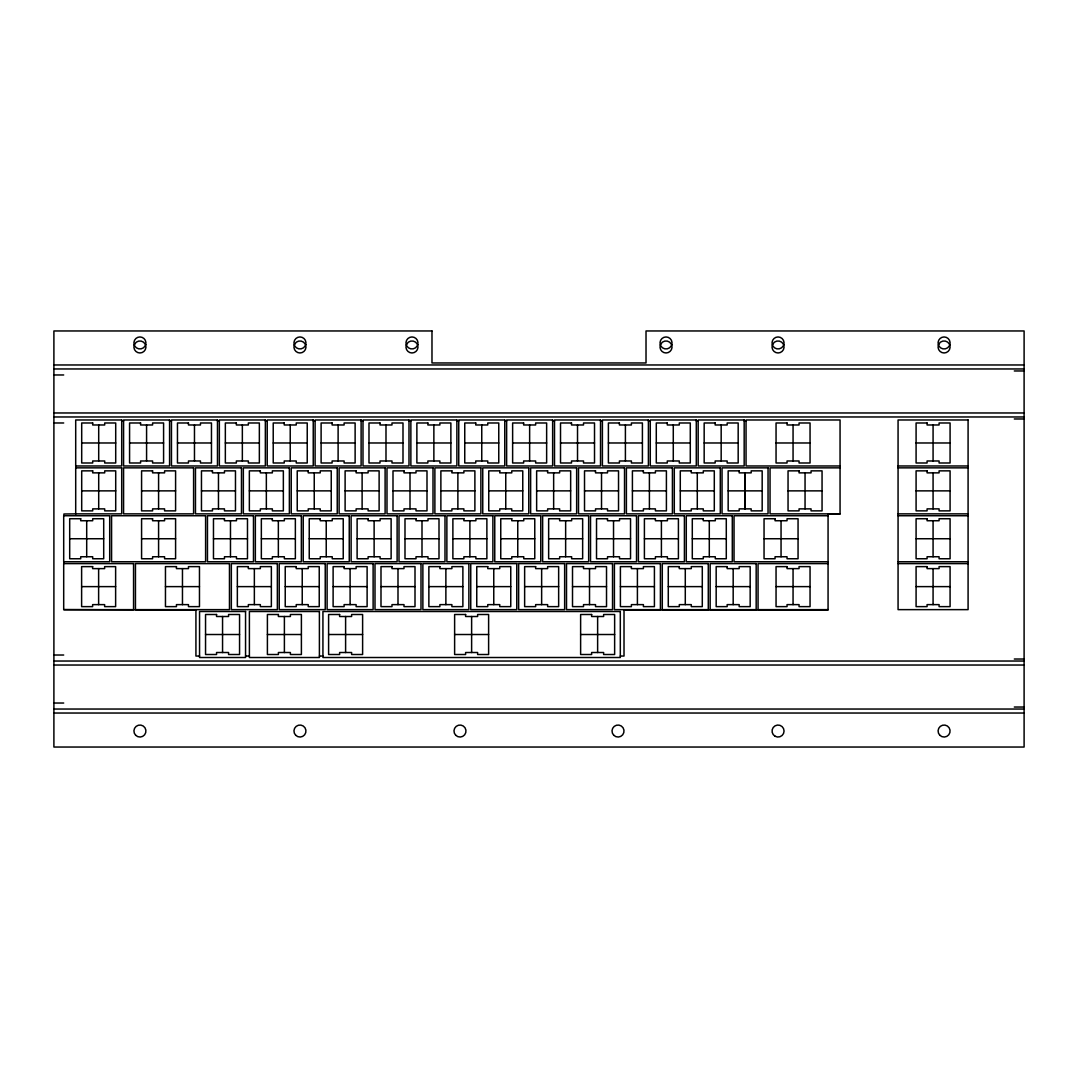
<?xml version="1.0" encoding="UTF-8"?>
<svg xmlns="http://www.w3.org/2000/svg" width="1078" height="1078" viewBox="0 0 1078 1078"><rect width="100%" height="100%" fill="white"/><g stroke="black" fill="none" stroke-linecap="round" stroke-linejoin="round"><path stroke-width="1.5" d="M53.9 364.97L1024.1 364.97M53.9 368.959L1024.1 368.959M1014.304 370.967L1024.1 370.967M53.9 374.969L63.696 374.969M53.9 412.968L1024.1 412.968M53.9 416.97L1024.1 416.97M1014.304 418.978L1024.1 418.978M121.706 420.972L123.579 420.972M169.583 420.972L171.456 420.972M217.473 420.972L219.346 420.972M265.35 420.972L267.223 420.972M313.24 420.972L315.099 420.972M361.117 420.972L362.99 420.972M408.993 420.972L410.866 420.972M456.883 420.972L458.756 420.972M504.76 420.972L506.633 420.972M552.637 420.972L554.51 420.972M600.527 420.972L602.4 420.972M648.404 420.972L650.277 420.972M696.294 420.972L698.167 420.972M744.17 420.972L746.043 420.972M53.9 422.98L63.696 422.98M81.699 442.977L115.71 442.977M129.576 442.977L163.587 442.977M177.466 442.977L211.463 442.977M225.342 442.977L259.353 442.977M273.219 442.977L307.23 442.977M321.109 442.977L355.12 442.977M368.986 442.977L402.997 442.977M416.876 442.977L450.873 442.977M464.753 442.977L498.764 442.977M512.629 442.977L546.64 442.977M560.52 442.977L594.517 442.977M608.396 442.977L642.407 442.977M656.286 442.977L690.284 442.977M704.163 442.977L738.174 442.977M776.052 442.977L810.05 442.977M916.084 442.977L950.082 442.977M840.058 465.979L746.043 465.979L746.043 419.975L840.058 419.975L840.058 514.004L828.066 514.004L828.066 610.027L624.014 610.027L624.014 656.044L620.308 656.044M898.068 465.979L968.084 465.979M840.058 467.852L770.042 467.852L770.042 513.869L840.058 513.869M898.068 467.852L968.084 467.852M81.699 490.867L115.71 490.867M141.582 490.867L175.593 490.867M201.465 490.867L235.476 490.867M249.355 490.867L283.352 490.867M297.232 490.867L331.242 490.867M345.108 490.867L379.119 490.867M392.998 490.867L426.996 490.867M440.875 490.867L474.886 490.867M488.752 490.867L522.763 490.867M536.642 490.867L570.653 490.867M584.519 490.867L618.529 490.867M632.409 490.867L666.406 490.867M680.285 490.867L714.296 490.867M728.162 490.867L762.173 490.867M788.045 490.867L822.056 490.867M916.084 490.867L950.082 490.867M898.068 513.869L968.084 513.869M828.066 515.742L734.037 515.742L734.037 561.746L828.066 561.746M898.068 515.742L968.084 515.742M69.693 538.744L103.704 538.744M141.582 538.744L175.593 538.744M213.471 538.744L247.482 538.744M261.348 538.744L295.359 538.744M309.238 538.744L343.235 538.744M357.114 538.744L391.125 538.744M404.991 538.744L439.002 538.744M452.881 538.744L486.879 538.744M500.758 538.744L534.769 538.744M548.648 538.744L582.646 538.744M596.525 538.744L630.536 538.744M644.401 538.744L678.412 538.744M692.292 538.744L726.289 538.744M764.046 538.744L798.057 538.744M916.084 538.744L950.082 538.744M898.068 561.746L968.084 561.746M828.066 563.619L758.05 563.619L758.05 609.636L828.066 609.636M898.068 563.619L968.084 563.619M81.618 586.621L115.629 586.621M165.46 586.621L199.47 586.621M237.349 586.621L271.36 586.621M285.225 586.621L319.236 586.621M333.115 586.621L367.113 586.621M380.992 586.621L415.003 586.621M428.869 586.621L462.88 586.621M476.759 586.621L510.756 586.621M524.636 586.621L558.647 586.621M572.512 586.621L606.523 586.621M620.402 586.621L654.413 586.621M668.279 586.621L702.29 586.621M716.169 586.621L750.167 586.621M776.052 586.621L810.05 586.621M916.084 586.621L950.082 586.621M205.548 634.511L239.559 634.511M267.398 634.511L301.395 634.511M328.601 634.511L362.612 634.511M454.62 634.511L488.617 634.511M580.624 634.511L614.635 634.511M53.9 655.02L63.696 655.02M199.551 656.044L195.927 656.044L195.927 610.027L63.898 609.636M245.555 656.044L249.395 656.044M319.398 656.044L322.928 656.044M1014.304 659.022L1024.1 659.022M53.9 661.03L1024.1 661.03M53.9 665.032L1024.1 665.032M53.9 703.031L63.696 703.031M1014.304 707.033L1024.1 707.033M53.9 709.041L1024.1 709.041M53.9 713.03L1024.1 713.03M933.076 424.975L933.076 460.98M933.076 472.865L933.076 508.87M933.076 520.741L933.076 556.747M933.076 568.618L933.076 604.623M805.05 472.865L805.05 508.87M793.058 424.975L793.058 460.98M793.058 568.618L793.058 604.623M781.051 520.741L781.051 556.747M745.167 472.865L745.167 508.87M745.046 472.865L745.046 508.87M733.175 568.618L733.175 604.623M721.169 424.975L721.169 460.98M709.297 520.741L709.297 556.747M697.291 472.865L697.291 508.87M685.285 568.618L685.285 604.623M673.278 424.975L673.278 460.98M661.407 520.741L661.407 556.747M649.401 472.865L649.401 508.87M637.408 568.618L637.408 604.623M625.402 424.975L625.402 460.98M613.53 520.741L613.53 556.747M601.524 472.865L601.524 508.87M597.63 616.508L597.63 652.513M589.518 568.618L589.518 604.623M577.525 424.975L577.525 460.98M565.64 520.741L565.64 556.747M553.647 472.865L553.647 508.87M541.641 568.618L541.641 604.623M529.635 424.975L529.635 460.98M517.763 520.741L517.763 556.747M505.757 472.865L505.757 508.87M493.764 568.618L493.764 604.623M481.758 424.975L481.758 460.98M471.625 616.508L471.625 652.513M469.887 520.741L469.887 556.747M457.88 472.865L457.88 508.87M445.874 568.618L445.874 604.623M433.868 424.975L433.868 460.98M421.997 520.741L421.997 556.747M410.004 472.865L410.004 508.87M397.998 568.618L397.998 604.623M385.991 424.975L385.991 460.98M374.12 520.741L374.12 556.747M362.114 472.865L362.114 508.87M350.107 568.618L350.107 604.623M345.607 616.508L345.607 652.513M338.115 424.975L338.115 460.98M326.23 520.741L326.23 556.747M314.237 472.865L314.237 508.87M302.231 568.618L302.231 604.623M290.225 424.975L290.225 460.98M284.39 616.508L284.39 652.513M278.353 520.741L278.353 556.747M266.347 472.865L266.347 508.87M254.354 568.618L254.354 604.623M242.348 424.975L242.348 460.98M230.476 520.741L230.476 556.747M222.553 616.508L222.553 652.513M218.47 472.865L218.47 508.87M194.471 424.975L194.471 460.98M182.465 568.618L182.465 604.623M158.587 472.851L158.587 508.87M158.587 520.741L158.587 556.747M146.581 424.975L146.581 460.98M98.704 424.975L98.704 460.98M98.704 472.865L98.704 508.87M98.624 568.618L98.624 604.623M86.698 520.741L86.698 556.747M75.905 465.979L75.905 467.852M75.905 513.869L63.898 514.004L63.898 515.742M63.898 561.746L63.898 563.619M134.723 343.963L134.117 345.405A5.996 5.996 0 0 0 139.924 352.964A5.996 5.996 0 0 0 145.719 345.405L145.112 343.963A5.996 5.996 0 0 0 134.723 343.963M145.719 344.515L145.112 345.957A5.996 5.996 0 0 1 134.723 345.957L134.117 344.515A5.996 5.996 0 0 1 139.924 336.956A5.996 5.996 0 0 1 145.719 344.515M294.752 343.963L294.159 345.405A5.996 5.996 0 0 0 299.953 352.964A5.996 5.996 0 0 0 305.748 345.405L305.141 343.963A5.996 5.996 0 0 0 294.752 343.963M305.748 344.515L305.141 345.957A5.996 5.996 0 0 1 294.752 345.957L294.159 344.515A5.996 5.996 0 0 1 299.953 336.956A5.996 5.996 0 0 1 305.748 344.515M406.783 343.963L406.177 345.405A5.996 5.996 0 0 0 411.971 352.964A5.996 5.996 0 0 0 417.765 345.405L417.173 343.963A5.996 5.996 0 0 0 406.783 343.963M417.765 344.515L417.173 345.957A5.996 5.996 0 0 1 406.783 345.957L406.177 344.515A5.996 5.996 0 0 1 411.971 336.956A5.996 5.996 0 0 1 417.765 344.515M660.827 343.963L660.235 345.405A5.996 5.996 0 0 0 666.029 352.964A5.996 5.996 0 0 0 671.823 345.405L671.217 343.963A5.996 5.996 0 0 0 660.827 343.963M671.823 344.515L671.217 345.957A5.996 5.996 0 0 1 660.827 345.957L660.235 344.515A5.996 5.996 0 0 1 666.029 336.956A5.996 5.996 0 0 1 671.823 344.515M772.859 343.963L772.252 345.405A5.996 5.996 0 0 0 778.046 352.964A5.996 5.996 0 0 0 783.841 345.405L783.248 343.963A5.996 5.996 0 0 0 772.859 343.963M783.841 344.515L783.248 345.957A5.996 5.996 0 0 1 772.859 345.957L772.252 344.515A5.996 5.996 0 0 1 778.046 336.956A5.996 5.996 0 0 1 783.841 344.515M938.884 343.963L938.291 345.405A5.996 5.996 0 0 0 944.085 352.964A5.996 5.996 0 0 0 949.88 345.405L949.287 343.963A5.996 5.996 0 0 0 938.884 343.963M949.88 344.515L949.287 345.957A5.996 5.996 0 0 1 938.884 345.957L938.291 344.515A5.996 5.996 0 0 1 944.085 336.956A5.996 5.996 0 0 1 949.88 344.515M431.982 330.959L53.9 330.959L53.9 747.041L1024.1 747.041L1024.1 330.959L646.018 330.959L646.018 362.963L431.982 362.963L431.982 330.959M121.706 419.975L75.703 419.975L75.703 465.979L121.706 465.979L121.706 419.975M169.583 419.975L123.579 419.975L123.579 465.979L169.583 465.979L169.583 419.975M217.473 419.975L171.456 419.975L171.456 465.979L217.473 465.979L217.473 419.975M265.35 419.975L219.346 419.975L219.346 465.979L265.35 465.979L265.35 419.975M313.24 419.975L267.223 419.975L267.223 465.979L313.24 465.979L313.24 419.975M361.117 419.975L315.099 419.975L315.099 465.979L361.117 465.979L361.117 419.975M408.993 419.975L362.99 419.975L362.99 465.979L408.993 465.979L408.993 419.975M456.883 419.975L410.866 419.975L410.866 465.979L456.883 465.979L456.883 419.975M504.76 419.975L458.756 419.975L458.756 465.979L504.76 465.979L504.76 419.975M552.637 419.975L506.633 419.975L506.633 465.979L552.637 465.979L552.637 419.975M600.527 419.975L554.51 419.975L554.51 465.979L600.527 465.979L600.527 419.975M648.404 419.975L602.4 419.975L602.4 465.979L648.404 465.979L648.404 419.975M696.294 419.975L650.277 419.975L650.277 465.979L696.294 465.979L696.294 419.975M744.17 419.975L698.167 419.975L698.167 465.979L744.17 465.979L744.17 419.975M968.084 419.975L898.068 419.975L898.068 609.636L968.084 609.636L968.084 419.975M92.695 422.98L81.699 422.98L81.699 462.988L92.695 462.988L92.695 460.98L104.701 460.98L104.701 462.988L115.71 462.988L115.71 422.98L104.701 422.98L104.701 424.975L92.695 424.975L92.695 422.98M140.585 422.98L129.576 422.98L129.576 462.988L140.585 462.988L140.585 460.98L152.591 460.98L152.591 462.988L163.587 462.988L163.587 422.98L152.591 422.98L152.591 424.975L140.585 424.975L140.585 422.98M188.461 422.98L177.466 422.98L177.466 462.988L188.461 462.988L188.461 460.98L200.468 460.98L200.468 462.988L211.463 462.988L211.463 422.98L200.468 422.98L200.468 424.975L188.461 424.975L188.461 422.98M236.351 422.98L225.342 422.98L225.342 462.988L236.351 462.988L236.351 460.98L248.344 460.98L248.344 462.988L259.353 462.988L259.353 422.98L248.344 422.98L248.344 424.975L236.351 424.975L236.351 422.98M284.228 422.98L273.219 422.98L273.219 462.988L284.228 462.988L284.228 460.98L296.234 460.98L296.234 462.988L307.23 462.988L307.23 422.98L296.234 422.98L296.234 424.975L284.228 424.975L284.228 422.98M332.105 422.98L321.109 422.98L321.109 462.988L332.105 462.988L332.105 460.98L344.111 460.98L344.111 462.988L355.12 462.988L355.12 422.98L344.111 422.98L344.111 424.975L332.105 424.975L332.105 422.98M379.995 422.98L368.986 422.98L368.986 462.988L379.995 462.988L379.995 460.98L391.988 460.98L391.988 462.988L402.997 462.988L402.997 422.98L391.988 422.98L391.988 424.975L379.995 424.975L379.995 422.98M427.872 422.98L416.876 422.98L416.876 462.988L427.872 462.988L427.872 460.98L439.878 460.98L439.878 462.988L450.873 462.988L450.873 422.98L439.878 422.98L439.878 424.975L427.872 424.975L427.872 422.98M475.748 422.98L464.753 422.98L464.753 462.988L475.748 462.988L475.748 460.98L487.755 460.98L487.755 462.988L498.764 462.988L498.764 422.98L487.755 422.98L487.755 424.975L475.748 424.975L475.748 422.98M523.639 422.98L512.629 422.98L512.629 462.988L523.639 462.988L523.639 460.98L535.645 460.98L535.645 462.988L546.64 462.988L546.64 422.98L535.645 422.98L535.645 424.975L523.639 424.975L523.639 422.98M571.515 422.98L560.52 422.98L560.52 462.988L571.515 462.988L571.515 460.98L583.521 460.98L583.521 462.988L594.517 462.988L594.517 422.98L583.521 422.98L583.521 424.975L571.515 424.975L571.515 422.98M619.405 422.98L608.396 422.98L608.396 462.988L619.405 462.988L619.405 460.98L631.398 460.98L631.398 462.988L642.407 462.988L642.407 422.98L631.398 422.98L631.398 424.975L619.405 424.975L619.405 422.98M667.282 422.98L656.286 422.98L656.286 462.988L667.282 462.988L667.282 460.98L679.288 460.98L679.288 462.988L690.284 462.988L690.284 422.98L679.288 422.98L679.288 424.975L667.282 424.975L667.282 422.98M715.159 422.98L704.163 422.98L704.163 462.988L715.159 462.988L715.159 460.98L727.165 460.98L727.165 462.988L738.174 462.988L738.174 422.98L727.165 422.98L727.165 424.975L715.159 424.975L715.159 422.98M787.048 422.98L776.052 422.98L776.052 462.988L787.048 462.988L787.048 460.98L799.054 460.98L799.054 462.988L810.05 462.988L810.05 422.98L799.054 422.98L799.054 424.975L787.048 424.975L787.048 422.98M927.08 422.98L916.084 422.98L916.084 462.988L927.08 462.988L927.08 460.98L939.086 460.98L939.086 462.988L950.082 462.988L950.082 422.98L939.086 422.98L939.086 424.975L927.08 424.975L927.08 422.98M121.706 467.852L75.703 467.852L75.703 513.869L121.706 513.869L121.706 467.852M193.595 467.852L123.579 467.852L123.579 513.869L193.595 513.869L193.595 467.852M241.472 467.852L195.468 467.852L195.468 513.869L241.472 513.869L241.472 467.852M289.362 467.852L243.345 467.852L243.345 513.869L289.362 513.869L289.362 467.852M337.239 467.852L291.235 467.852L291.235 513.869L337.239 513.869L337.239 467.852M385.115 467.852L339.112 467.852L339.112 513.869L385.115 513.869L385.115 467.852M433.006 467.852L386.989 467.852L386.989 513.869L433.006 513.869L433.006 467.852M480.882 467.852L434.879 467.852L434.879 513.869L480.882 513.869L480.882 467.852M528.772 467.852L482.755 467.852L482.755 513.869L528.772 513.869L528.772 467.852M576.649 467.852L530.632 467.852L530.632 513.869L576.649 513.869L576.649 467.852M624.526 467.852L578.522 467.852L578.522 513.869L624.526 513.869L624.526 467.852M672.416 467.852L626.399 467.852L626.399 513.869L672.416 513.869L672.416 467.852M720.293 467.852L674.289 467.852L674.289 513.869L720.293 513.869L720.293 467.852M768.048 467.852L722.044 467.852L722.044 513.869L768.048 513.869L768.048 467.852M92.695 470.857L81.699 470.857L81.699 510.864L92.695 510.864L92.695 508.87L104.701 508.87L104.701 510.864L115.71 510.864L115.71 470.857L104.701 470.857L104.701 472.865L92.695 472.865L92.695 470.857M152.591 470.857L141.582 470.857L141.582 510.864L152.591 510.864L152.591 508.87L164.584 508.87L164.584 510.864L175.593 510.864L175.593 470.857L164.584 470.857L164.584 472.851L152.591 472.851L152.591 470.857M212.474 470.857L201.465 470.857L201.465 510.864L212.474 510.864L212.474 508.87L224.467 508.87L224.467 510.864L235.476 510.864L235.476 470.857L224.467 470.857L224.467 472.865L212.474 472.865L212.474 470.857M260.35 470.857L249.355 470.857L249.355 510.864L260.35 510.864L260.35 508.87L272.357 508.87L272.357 510.864L283.352 510.864L283.352 470.857L272.357 470.857L272.357 472.865L260.35 472.865L260.35 470.857M308.227 470.857L297.232 470.857L297.232 510.864L308.227 510.864L308.227 508.87L320.233 508.87L320.233 510.864L331.242 510.864L331.242 470.857L320.233 470.857L320.233 472.865L308.227 472.865L308.227 470.857M356.117 470.857L345.108 470.857L345.108 510.864L356.117 510.864L356.117 508.87L368.11 508.87L368.11 510.864L379.119 510.864L379.119 470.857L368.11 470.857L368.11 472.865L356.117 472.865L356.117 470.857M403.994 470.857L392.998 470.857L392.998 510.864L403.994 510.864L403.994 508.87L416 508.87L416 510.864L426.996 510.864L426.996 470.857L416 470.857L416 472.865L403.994 472.865L403.994 470.857M451.884 470.857L440.875 470.857L440.875 510.864L451.884 510.864L451.884 508.87L463.877 508.87L463.877 510.864L474.886 510.864L474.886 470.857L463.877 470.857L463.877 472.865L451.884 472.865L451.884 470.857M499.761 470.857L488.752 470.857L488.752 510.864L499.761 510.864L499.761 508.87L511.767 508.87L511.767 510.864L522.763 510.864L522.763 470.857L511.767 470.857L511.767 472.865L499.761 472.865L499.761 470.857M547.637 470.857L536.642 470.857L536.642 510.864L547.637 510.864L547.637 508.87L559.644 508.87L559.644 510.864L570.653 510.864L570.653 470.857L559.644 470.857L559.644 472.865L547.637 472.865L547.637 470.857M595.528 470.857L584.519 470.857L584.519 510.864L595.528 510.864L595.528 508.87L607.52 508.87L607.52 510.864L618.529 510.864L618.529 470.857L607.52 470.857L607.52 472.865L595.528 472.865L595.528 470.857M643.404 470.857L632.409 470.857L632.409 510.864L643.404 510.864L643.404 508.87L655.411 508.87L655.411 510.864L666.406 510.864L666.406 470.857L655.411 470.857L655.411 472.865L643.404 472.865L643.404 470.857M691.281 470.857L680.285 470.857L680.285 510.864L691.281 510.864L691.281 508.87L703.287 508.87L703.287 510.864L714.296 510.864L714.296 470.857L703.287 470.857L703.287 472.865L691.281 472.865L691.281 470.857M739.171 470.857L728.162 470.857L728.162 510.864L739.171 510.864L739.171 508.87L751.177 508.87L751.177 510.864L762.173 510.864L762.173 470.857L751.177 470.857L751.177 472.865L739.171 472.865L739.171 470.857M799.054 470.857L788.045 470.857L788.045 510.864L799.054 510.864L799.054 508.87L811.06 508.87L811.06 510.864L822.056 510.864L822.056 470.857L811.06 470.857L811.06 472.865L799.054 472.865L799.054 470.857M927.08 470.857L916.084 470.857L916.084 510.864L927.08 510.864L927.08 508.87L939.086 508.87L939.086 510.864L950.082 510.864L950.082 470.857L939.086 470.857L939.086 472.865L927.08 472.865L927.08 470.857M109.7 515.742L63.696 515.742L63.696 561.746L109.7 561.746L109.7 515.742M205.602 515.742L111.573 515.742L111.573 561.746L205.602 561.746L205.602 515.742M253.478 515.742L207.461 515.742L207.461 561.746L253.478 561.746L253.478 515.742M301.355 515.742L255.351 515.742L255.351 561.746L301.355 561.746L301.355 515.742M349.245 515.742L303.228 515.742L303.228 561.746L349.245 561.746L349.245 515.742M397.122 515.742L351.118 515.742L351.118 561.746L397.122 561.746L397.122 515.742M444.998 515.742L398.995 515.742L398.995 561.746L444.998 561.746L444.998 515.742M492.889 515.742L446.871 515.742L446.871 561.746L492.889 561.746L492.889 515.742M540.765 515.742L494.762 515.742L494.762 561.746L540.765 561.746L540.765 515.742M588.655 515.742L542.638 515.742L542.638 561.746L588.655 561.746L588.655 515.742M636.532 515.742L590.528 515.742L590.528 561.746L636.532 561.746L636.532 515.742M684.409 515.742L638.405 515.742L638.405 561.746L684.409 561.746L684.409 515.742M732.299 515.742L686.282 515.742L686.282 561.746L732.299 561.746L732.299 515.742M80.702 518.734L69.693 518.734L69.693 558.754L80.702 558.754L80.702 556.747L92.695 556.747L92.695 558.754L103.704 558.754L103.704 518.734L92.695 518.734L92.695 520.741L80.702 520.741L80.702 518.734M152.591 518.734L141.582 518.734L141.582 558.754L152.591 558.754L152.591 556.747L164.584 556.747L164.584 558.754L175.593 558.754L175.593 518.734L164.584 518.734L164.584 520.741L152.591 520.741L152.591 518.734M224.467 518.734L213.471 518.734L213.471 558.754L224.467 558.754L224.467 556.747L236.473 556.747L236.473 558.754L247.482 558.754L247.482 518.734L236.473 518.734L236.473 520.741L224.467 520.741L224.467 518.734M272.357 518.734L261.348 518.734L261.348 558.754L272.357 558.754L272.357 556.747L284.349 556.747L284.349 558.754L295.359 558.754L295.359 518.734L284.349 518.734L284.349 520.741L272.357 520.741L272.357 518.734M320.233 518.734L309.238 518.734L309.238 558.754L320.233 558.754L320.233 556.747L332.24 556.747L332.24 558.754L343.235 558.754L343.235 518.734L332.24 518.734L332.24 520.741L320.233 520.741L320.233 518.734M368.11 518.734L357.114 518.734L357.114 558.754L368.11 558.754L368.11 556.747L380.116 556.747L380.116 558.754L391.125 558.754L391.125 518.734L380.116 518.734L380.116 520.741L368.11 520.741L368.11 518.734M416 518.734L404.991 518.734L404.991 558.754L416 558.754L416 556.747L428.006 556.747L428.006 558.754L439.002 558.754L439.002 518.734L428.006 518.734L428.006 520.741L416 520.741L416 518.734M463.877 518.734L452.881 518.734L452.881 558.754L463.877 558.754L463.877 556.747L475.883 556.747L475.883 558.754L486.879 558.754L486.879 518.734L475.883 518.734L475.883 520.741L463.877 520.741L463.877 518.734M511.767 518.734L500.758 518.734L500.758 558.754L511.767 558.754L511.767 556.747L523.76 556.747L523.76 558.754L534.769 558.754L534.769 518.734L523.76 518.734L523.76 520.741L511.767 520.741L511.767 518.734M559.644 518.734L548.648 518.734L548.648 558.754L559.644 558.754L559.644 556.747L571.65 556.747L571.65 558.754L582.646 558.754L582.646 518.734L571.65 518.734L571.65 520.741L559.644 520.741L559.644 518.734M607.52 518.734L596.525 518.734L596.525 558.754L607.52 558.754L607.52 556.747L619.527 556.747L619.527 558.754L630.536 558.754L630.536 518.734L619.527 518.734L619.527 520.741L607.52 520.741L607.52 518.734M655.411 518.734L644.401 518.734L644.401 558.754L655.411 558.754L655.411 556.747L667.417 556.747L667.417 558.754L678.412 558.754L678.412 518.734L667.417 518.734L667.417 520.741L655.411 520.741L655.411 518.734M703.287 518.734L692.292 518.734L692.292 558.754L703.287 558.754L703.287 556.747L715.293 556.747L715.293 558.754L726.289 558.754L726.289 518.734L715.293 518.734L715.293 520.741L703.287 520.741L703.287 518.734M775.055 518.734L764.046 518.734L764.046 558.754L775.055 558.754L775.055 556.747L787.048 556.747L787.048 558.754L798.057 558.754L798.057 518.734L787.048 518.734L787.048 520.741L775.055 520.741L775.055 518.734M927.08 518.734L916.084 518.734L916.084 558.754L927.08 558.754L927.08 556.747L939.086 556.747L939.086 558.754L950.082 558.754L950.082 518.734L939.086 518.734L939.086 520.741L927.08 520.741L927.08 518.734M133.564 563.619L63.696 563.619L63.696 609.636L133.564 609.636L133.564 563.619M229.466 563.619L135.451 563.619L135.451 609.636L229.466 609.636L229.466 563.619M277.356 563.619L231.339 563.619L231.339 609.636L277.356 609.636L277.356 563.619M325.233 563.619L279.229 563.619L279.229 609.636L325.233 609.636L325.233 563.619M373.123 563.619L327.106 563.619L327.106 609.636L373.123 609.636L373.123 563.619M420.999 563.619L374.996 563.619L374.996 609.636L420.999 609.636L420.999 563.619M468.876 563.619L422.872 563.619L422.872 609.636L468.876 609.636L468.876 563.619M516.766 563.619L470.749 563.619L470.749 609.636L516.766 609.636L516.766 563.619M564.643 563.619L518.639 563.619L518.639 609.636L564.643 609.636L564.643 563.619M612.533 563.619L566.516 563.619L566.516 609.636L612.533 609.636L612.533 563.619M660.41 563.619L614.406 563.619L614.406 609.636L660.41 609.636L660.41 563.619M708.286 563.619L662.283 563.619L662.283 609.636L708.286 609.636L708.286 563.619M756.177 563.619L710.159 563.619L710.159 609.636L756.177 609.636L756.177 563.619M92.627 566.624L81.618 566.624L81.618 606.631L92.627 606.631L92.627 604.623L104.633 604.623L104.633 606.631L115.629 606.631L115.629 566.624L104.633 566.624L104.633 568.618L92.627 568.618L92.627 566.624M176.455 566.624L165.46 566.624L165.46 606.631L176.455 606.631L176.455 604.623L188.461 604.623L188.461 606.631L199.47 606.631L199.47 566.624L188.461 566.624L188.461 568.618L176.455 568.618L176.455 566.624M248.344 566.624L237.349 566.624L237.349 606.631L248.344 606.631L248.344 604.623L260.35 604.623L260.35 606.631L271.36 606.631L271.36 566.624L260.35 566.624L260.35 568.618L248.344 568.618L248.344 566.624M296.234 566.624L285.225 566.624L285.225 606.631L296.234 606.631L296.234 604.623L308.227 604.623L308.227 606.631L319.236 606.631L319.236 566.624L308.227 566.624L308.227 568.618L296.234 568.618L296.234 566.624M344.111 566.624L333.115 566.624L333.115 606.631L344.111 606.631L344.111 604.623L356.117 604.623L356.117 606.631L367.113 606.631L367.113 566.624L356.117 566.624L356.117 568.618L344.111 568.618L344.111 566.624M391.988 566.624L380.992 566.624L380.992 606.631L391.988 606.631L391.988 604.623L403.994 604.623L403.994 606.631L415.003 606.631L415.003 566.624L403.994 566.624L403.994 568.618L391.988 568.618L391.988 566.624M439.878 566.624L428.869 566.624L428.869 606.631L439.878 606.631L439.878 604.623L451.884 604.623L451.884 606.631L462.88 606.631L462.88 566.624L451.884 566.624L451.884 568.618L439.878 568.618L439.878 566.624M487.755 566.624L476.759 566.624L476.759 606.631L487.755 606.631L487.755 604.623L499.761 604.623L499.761 606.631L510.756 606.631L510.756 566.624L499.761 566.624L499.761 568.618L487.755 568.618L487.755 566.624M535.645 566.624L524.636 566.624L524.636 606.631L535.645 606.631L535.645 604.623L547.637 604.623L547.637 606.631L558.647 606.631L558.647 566.624L547.637 566.624L547.637 568.618L535.645 568.618L535.645 566.624M583.521 566.624L572.512 566.624L572.512 606.631L583.521 606.631L583.521 604.623L595.528 604.623L595.528 606.631L606.523 606.631L606.523 566.624L595.528 566.624L595.528 568.618L583.521 568.618L583.521 566.624M631.398 566.624L620.402 566.624L620.402 606.631L631.398 606.631L631.398 604.623L643.404 604.623L643.404 606.631L654.413 606.631L654.413 566.624L643.404 566.624L643.404 568.618L631.398 568.618L631.398 566.624M679.288 566.624L668.279 566.624L668.279 606.631L679.288 606.631L679.288 604.623L691.281 604.623L691.281 606.631L702.29 606.631L702.29 566.624L691.281 566.624L691.281 568.618L679.288 568.618L679.288 566.624M727.165 566.624L716.169 566.624L716.169 606.631L727.165 606.631L727.165 604.623L739.171 604.623L739.171 606.631L750.167 606.631L750.167 566.624L739.171 566.624L739.171 568.618L727.165 568.618L727.165 566.624M787.048 566.624L776.052 566.624L776.052 606.631L787.048 606.631L787.048 604.623L799.054 604.623L799.054 606.631L810.05 606.631L810.05 566.624L799.054 566.624L799.054 568.618L787.048 568.618L787.048 566.624M927.08 566.624L916.084 566.624L916.084 606.631L927.08 606.631L927.08 604.623L939.086 604.623L939.086 606.631L950.082 606.631L950.082 566.624L939.086 566.624L939.086 568.618L927.08 568.618L927.08 566.624M245.555 611.509L199.551 611.509L199.551 657.513L245.555 657.513L245.555 611.509M319.398 611.509L249.395 611.509L249.395 657.513L319.398 657.513L319.398 611.509M620.308 611.509L322.928 611.509L322.928 657.513L620.308 657.513L620.308 611.509M216.557 614.5L205.548 614.5L205.548 654.508L216.557 654.508L216.557 652.513L228.563 652.513L228.563 654.508L239.559 654.508L239.559 614.5L228.563 614.5L228.563 616.508L216.557 616.508L216.557 614.5M278.393 614.5L267.398 614.5L267.398 654.508L278.393 654.508L278.393 652.513L290.4 652.513L290.4 654.508L301.395 654.508L301.395 614.5L290.4 614.5L290.4 616.508L278.393 616.508L278.393 614.5M339.61 614.5L328.601 614.5L328.601 654.508L339.61 654.508L339.61 652.513L351.617 652.513L351.617 654.508L362.612 654.508L362.612 614.5L351.617 614.5L351.617 616.508L339.61 616.508L339.61 614.5M465.615 614.5L454.62 614.5L454.62 654.508L465.615 654.508L465.615 652.513L477.621 652.513L477.621 654.508L488.617 654.508L488.617 614.5L477.621 614.5L477.621 616.508L465.615 616.508L465.615 614.5M591.633 614.5L580.624 614.5L580.624 654.508L591.633 654.508L591.633 652.513L603.626 652.513L603.626 654.508L614.635 654.508L614.635 614.5L603.626 614.5L603.626 616.508L591.633 616.508L591.633 614.5M939.841 735.277A5.996 5.996 0 0 0 949.88 732.595A5.996 5.996 0 0 0 942.536 725.238A5.996 5.996 0 0 0 939.841 735.277M775.055 736.234A5.996 5.996 0 0 0 784.056 731.046A5.996 5.996 0 0 0 775.055 725.844A5.996 5.996 0 0 0 775.055 736.234M135.68 735.277A5.996 5.996 0 0 0 145.719 732.595A5.996 5.996 0 0 0 138.361 725.238A5.996 5.996 0 0 0 135.68 735.277M295.709 735.277A5.996 5.996 0 0 0 305.748 732.595A5.996 5.996 0 0 0 298.404 725.238A5.996 5.996 0 0 0 295.709 735.277M455.738 735.277A5.996 5.996 0 0 0 465.777 732.595A5.996 5.996 0 0 0 458.433 725.238A5.996 5.996 0 0 0 455.738 735.277M613.773 735.277A5.996 5.996 0 0 0 623.812 732.595A5.996 5.996 0 0 0 616.468 725.238A5.996 5.996 0 0 0 613.773 735.277"/></g></svg>
